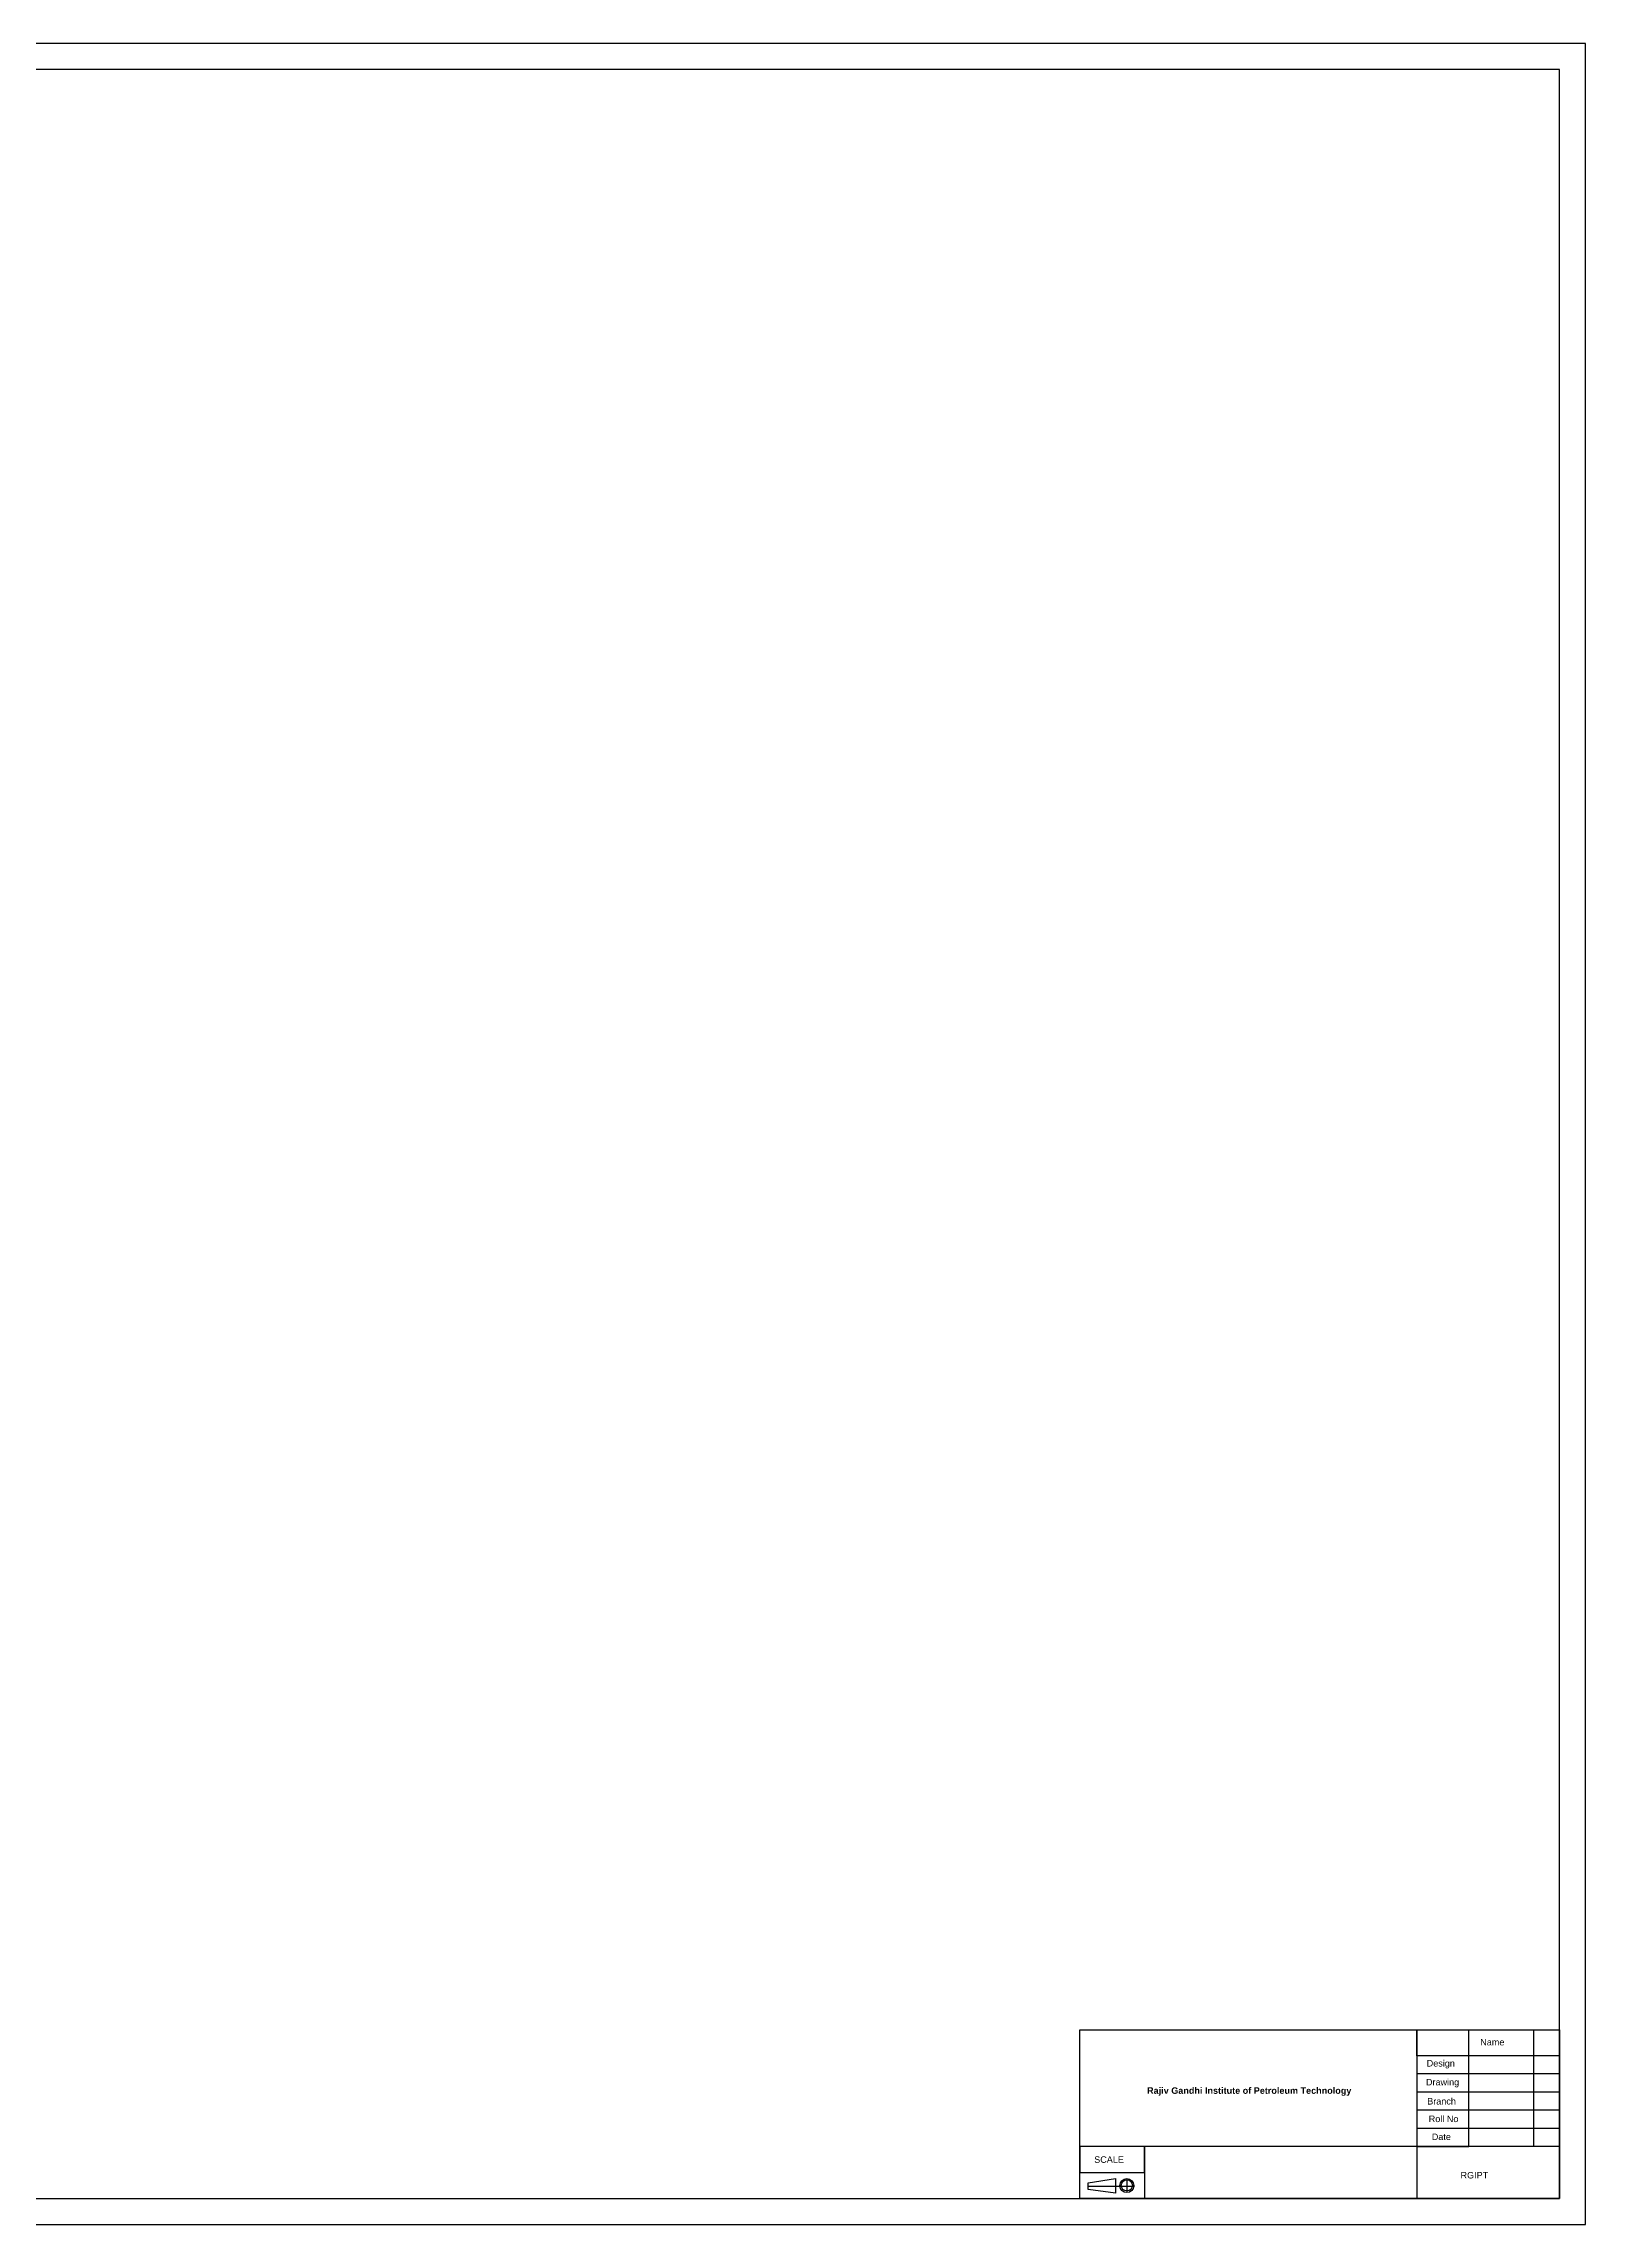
# Model space of a CAD drawing. Header units: millimetres. Extents: x 0 to 1189, y 0 to 841.
# Drawn here: x 594 to 1189, y 0 to 841 of the extents above; entities that cross this region are included whole.
import ezdxf

# ---------------------------------------------------------------- set-up
doc = ezdxf.new("R2010")
doc.units = ezdxf.units.MM
doc.styles.get("Standard").update_dxf_attribs({"font": 'arial.ttf', "height": 5})

msp = doc.modelspace()

# ---------------------------------------------------------------- linework, layer by layer
for p, q in [((1189, 841), (0, 841)), ((1189, 0), (1189, 841)), ((1179, 831), (20, 831)), ((1179, 10), (1179, 831)), ((1124, 65), (1124, 75)), ((1124, 75), (1124, 30)), ((1144, 30), (1144, 75)), ((1144, 75), (1169, 75)), ((1169, 75), (1169, 30)), ((1179, 65), (1124, 65)), ((1179, 58), (1124, 58)), ((1179, 51), (1124, 51)), ((1179, 44), (1124, 44)), ((1179, 37), (1124, 37)), ((1179, 30), (994, 30)), ((994, 30), (994, 20)), ((1019, 20), (1019, 30)), ((1019, 30), (1019, 20)), ((1179, 30), (1124, 30)), ((1124, 30), (1144, 30)), ((1124, 30), (1124, 10)), ((1179, 20), (1179, 30)), ((994, 20), (1019, 20)), ((997.3, 16), (1007.84, 17.68)), ((1007.84, 17.68), (1007.84, 12.05)), ((1012.13, 17.65), (1012.13, 12.24)), ((1019, 20), (1019, 10)), ((1179, 10), (1179, 20)), ((20, 10), (1179, 10)), ((997.27, 13.43), (997.3, 16)), ((1007.84, 12.05), (997.27, 13.43)), ((997.31, 14.76), (1015.12, 14.76)), ((0, 0), (1189, 0))]:
    msp.add_line(p, q)
msp.add_lwpolyline([(1179, 10), (994, 10), (994, 75), (1179, 75)], close=True)
for centre, radius in [((1012.2, 14.95), 2.7), ((1012.2, 15.03), 2.14)]:
    msp.add_circle(centre, radius)

# ---------------------------------------------------------------- texts
at = {"char_height": 2.5, "attachment_point": 1}
for s, width, heights, insert in [('Name', 13.8639, [0], (1148.46, 71.52)), ('\\pxt0,c2;Design', 11.3289, [0], (1127.81, 63.37)), ('Drawing', 10.7175, [0], (1127.52, 56.1)), ('Branch', 12.0941, [0], (1128.01, 48.73)), ('\\pxt0,1,2;Roll No', 12.4874, [2.74], (1128.6, 41.95)), ('Date', 9.5966, [0], (1129.77, 35.03)), ('SCALE', 15.3955, [5.04], (999.6, 26.25)), ('RGIPT', 28.1345, [0], (1140.86, 20.21))]:
    msp.add_mtext_dynamic_manual_height_columns(s, width=width, gutter_width=12.5, heights=heights, dxfattribs=dict(at, insert=insert))
at = {"insert": (1020, 52.85), "char_height": 2.5, "width": 97.3075, "attachment_point": 1}
msp.add_mtext('\\A1;\\pxt33;{\\fArial|b1|i0|c0|p34;Rajiv Gandhi Institute of Petroleum Technology}', dxfattribs=at)

doc.saveas('drawing.dxf')
